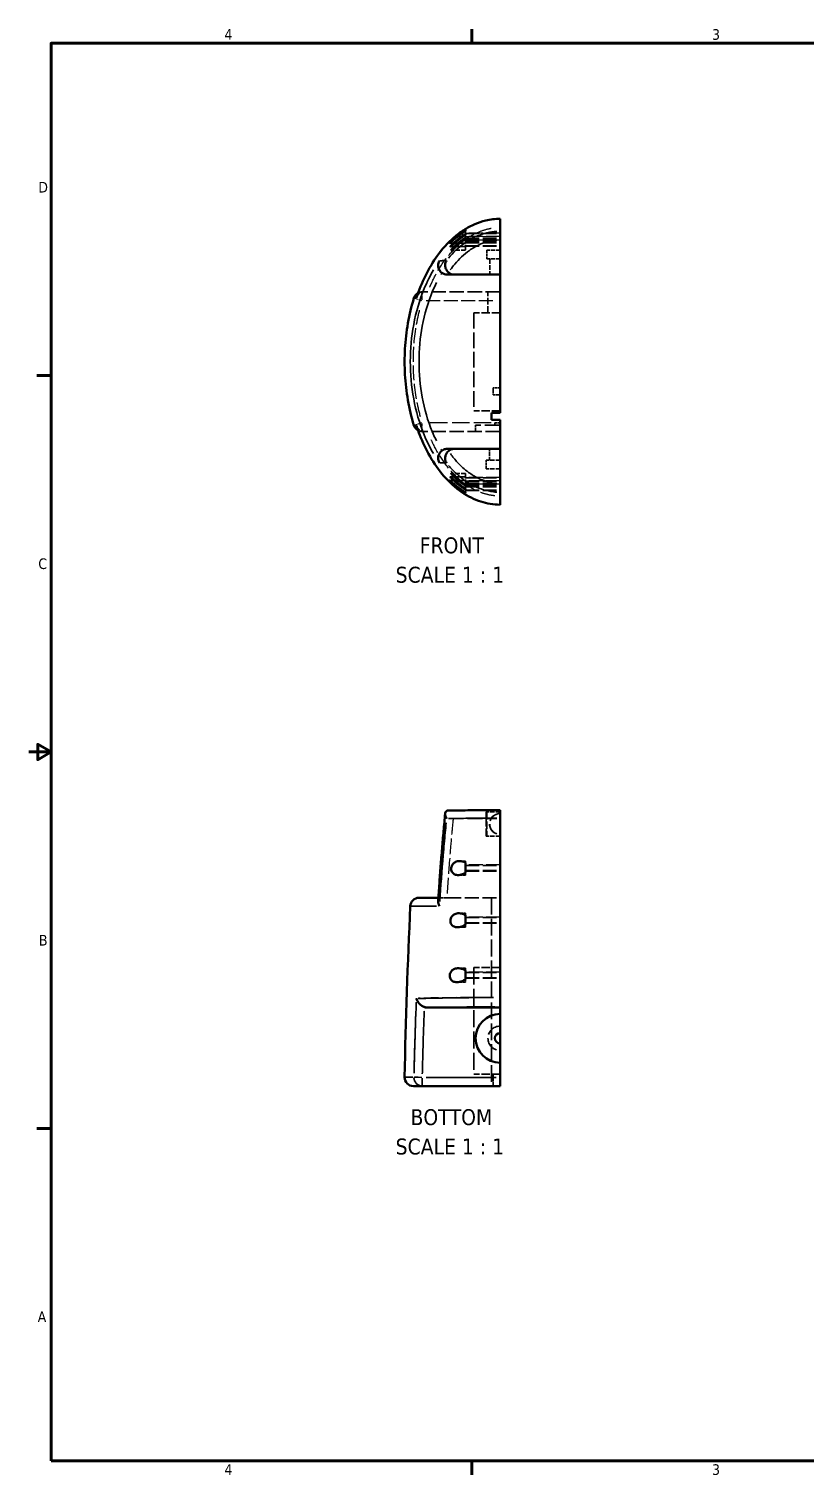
# Model space of a CAD drawing. Header units: millimetres. Extents: x 25 to 1092, y 13 to 851.
# Drawn here: x 25 to 471, y 17 to 846 of the extents above; entities that cross this region are included whole.
import ezdxf

# ---------------------------------------------------------------- set-up
doc = ezdxf.new("R2010")
doc.units = ezdxf.units.MM
doc.header["$LTSCALE"] = 50.8
doc.linetypes.add('DASHED', pattern=[0.2067, 0.1654, -0.0413])
for name, color, linetype, lineweight in [('Border (ANSI)', 7, 'Continuous', 70), ('Hidden (ANSI)', 7, 'DASHED', 35), ('Hidden Narrow (ANSI)', 7, 'DASHED', 25), ('Symbol (ANSI)', 7, 'Continuous', 25), ('Visible (ANSI)', 7, 'Continuous', 50), ('Visible Narrow (ANSI)', 7, 'Continuous', 35)]:
    doc.layers.add(name, color=color, linetype=linetype, lineweight=lineweight)
doc.styles.add('Label Text (ANSI)', font='tahoma.ttf')
doc.styles.add('Note Text (ANSI)', font='tahoma.ttf')

# ---------------------------------------------------------------- blocks, each defined once
blk = doc.blocks.new('Borders Default Border')
at = {"layer": 'Border (ANSI)'}
for p, q in [((5.5, 16.5), (5.5, 16.66)), ((0.75, 12.75), (0.59, 12.75)), ((0.75, 4.25), (0.59, 4.25)), ((5.5, 0.5), (5.5, 0.34))]:
    blk.add_line(p, q, dxfattribs=at)
at = {"layer": 'Border (ANSI)', "flags": 128}
for points in [[(0.75, 0.5), (0.75, 16.5), (21.25, 16.5), (21.25, 0.5), (0.75, 0.5)], [(0.5, 8.5), (0.75, 8.5), (0.6, 8.587), (0.6, 8.413), (0.75, 8.5)]]:
    blk.add_lwpolyline(points, dxfattribs=at)
at = {"layer": 'Border (ANSI)', "char_height": 0.12, "attachment_point": 7, "style": 'Note Text (ANSI)'}
for s, insert in [('4', (2.708, 16.54)), ('3', (8.213, 16.537)), ('D', (0.606, 14.815)), ('C', (0.606, 10.563)), ('B', (0.613, 6.315)), ('A', (0.599, 2.065)), ('4', (2.708, 0.34)), ('3', (8.213, 0.337))]:
    blk.add_mtext(s, dxfattribs=dict(at, insert=insert))

msp = doc.modelspace()

# ---------------------------------------------------------------- linework, layer by layer
at = {"layer": 'Hidden (ANSI)', "ltscale": 0.081242}
for p, q in [((275.82, 730.59), (275.82, 728.79)), ((275.82, 582.34), (275.82, 580.54))]:
    msp.add_line(p, q, dxfattribs=at)
at = {"layer": 'Hidden (ANSI)', "ltscale": 0.339785}
for p, q in [((275.82, 723.61), (266.75, 723.61)), ((275.82, 587.52), (266.75, 587.52))]:
    msp.add_line(p, q, dxfattribs=at)
at = {"layer": 'Hidden (ANSI)', "ltscale": 0.325257}
for p, q in [((275.82, 721.61), (267.14, 721.61)), ((275.82, 589.52), (267.14, 589.52))]:
    msp.add_line(p, q, dxfattribs=at)
at = {"layer": 'Hidden (ANSI)', "ltscale": 0.943897}
for p, q in [((275.82, 729.11), (295.64, 729.11)), ((275.82, 727.11), (295.64, 727.11)), ((275.82, 726.11), (295.64, 726.11)), ((275.82, 725.11), (295.64, 725.11)), ((275.82, 724.11), (295.64, 724.11)), ((275.82, 722.11), (295.64, 722.11)), ((275.82, 589.02), (295.64, 589.02)), ((275.82, 587.02), (295.64, 587.02)), ((275.82, 586.02), (295.64, 586.02)), ((275.82, 585.02), (295.64, 585.02)), ((275.82, 584.02), (295.64, 584.02)), ((275.82, 582.02), (295.64, 582.02)), ((275.82, 366.74), (295.64, 366.74)), ((275.82, 363.74), (295.64, 363.74)), ((275.82, 336.82), (295.64, 336.82)), ((275.82, 333.82), (295.64, 333.82)), ((275.82, 305.27), (295.64, 305.27)), ((275.82, 302.27), (295.64, 302.27))]:
    msp.add_line(p, q, dxfattribs=at)
at = {"layer": 'Hidden (ANSI)', "ltscale": 0.078488}
for p, q in [((275.82, 728.42), (275.82, 726.62)), ((275.82, 584.51), (275.82, 582.71))]:
    msp.add_line(p, q, dxfattribs=at)
at = {"layer": 'Hidden (ANSI)', "ltscale": 0.339532}
for p, q in [((275.82, 726.17), (275.82, 719.61)), ((275.82, 591.52), (275.82, 584.96))]:
    msp.add_line(p, q, dxfattribs=at)
at = {"layer": 'Hidden (ANSI)', "ltscale": 0.307258}
for p, q in [((275.82, 719.61), (267.62, 719.61)), ((275.82, 591.52), (267.62, 591.52))]:
    msp.add_line(p, q, dxfattribs=at)
at = {"layer": 'Hidden (ANSI)', "ltscale": 0.281105}
for p, q in [((295.64, 719.58), (288.14, 719.58)), ((295.64, 714.58), (288.14, 714.58))]:
    msp.add_line(p, q, dxfattribs=at)
at = {"layer": 'Hidden (ANSI)', "ltscale": 0.18737}
for p, q in [((288.14, 719.58), (288.14, 714.58)), ((287.64, 594.07), (287.64, 599.07))]:
    msp.add_line(p, q, dxfattribs=at)
at = {"layer": 'Hidden (ANSI)', "ltscale": 0.337931}
msp.add_line((289.69, 714.58), (289.69, 705.57), dxfattribs=at)
at = {"layer": 'Hidden (ANSI)', "ltscale": 0.957823}
msp.add_line((251.04, 695.67), (252.25, 695.67), dxfattribs=at)
at = {"layer": 'Hidden (ANSI)', "ltscale": 0.012804}
msp.add_line((252.25, 695.67), (252.26, 695.67), dxfattribs=at)
at = {"layer": 'Hidden (ANSI)', "ltscale": 0.074575}
msp.add_line((252.26, 695.67), (254.21, 695.67), dxfattribs=at)
at = {"layer": 'Hidden (ANSI)', "ltscale": 0.986336}
for p, q in [((295.64, 695.67), (254.21, 695.67)), ((295.64, 285.4), (254.21, 285.4))]:
    msp.add_line(p, q, dxfattribs=at)
at = {"layer": 'Hidden (ANSI)', "ltscale": 0.449823}
msp.add_line((288.71, 683.67), (288.71, 695.67), dxfattribs=at)
at = {"layer": 'Hidden (ANSI)', "ltscale": 0.56606}
for p, q in [((295.64, 683.67), (280.54, 683.67)), ((295.64, 627.47), (280.54, 627.47)), ((295.64, 308.29), (280.54, 308.29)), ((295.64, 247.09), (280.54, 247.09))]:
    msp.add_line(p, q, dxfattribs=at)
at = {"layer": 'Hidden (ANSI)', "ltscale": 1.070439}
msp.add_line((280.54, 683.67), (280.54, 627.47), dxfattribs=at)
at = {"layer": 'Hidden (ANSI)', "ltscale": 0.149876}
for p, q in [((291.64, 640.57), (291.64, 636.57)), ((295.64, 640.57), (291.64, 640.57)), ((291.64, 636.57), (295.64, 636.57))]:
    msp.add_line(p, q, dxfattribs=at)
at = {"layer": 'Hidden (ANSI)', "ltscale": 0.952789}
msp.add_line((252.21, 615.56), (251.01, 615.56), dxfattribs=at)
at = {"layer": 'Hidden (ANSI)', "ltscale": 0.012619}
msp.add_line((252.21, 615.56), (252.22, 615.56), dxfattribs=at)
at = {"layer": 'Hidden (ANSI)', "ltscale": 0.073981}
msp.add_line((254.16, 615.56), (252.22, 615.56), dxfattribs=at)
at = {"layer": 'Hidden (ANSI)', "ltscale": 0.987651}
msp.add_line((295.64, 615.56), (254.16, 615.56), dxfattribs=at)
at = {"layer": 'Hidden (ANSI)', "ltscale": 1.047162}
msp.add_line((295.64, 619.15), (281.64, 619.15), dxfattribs=at)
at = {"layer": 'Hidden (ANSI)', "ltscale": 0.134399}
msp.add_line((281.64, 619.15), (281.64, 615.56), dxfattribs=at)
at = {"layer": 'Hidden (ANSI)', "ltscale": 0.176586}
msp.add_line((292.64, 620.56), (295.64, 620.56), dxfattribs=at)
at = {"layer": 'Hidden (ANSI)', "ltscale": 0.052871}
msp.add_line((292.64, 620.56), (292.64, 619.15), dxfattribs=at)
at = {"layer": 'Hidden (ANSI)', "ltscale": 0.243611}
msp.add_line((289.64, 599.07), (289.64, 605.57), dxfattribs=at)
at = {"layer": 'Hidden (ANSI)', "ltscale": 0.299852}
for p, q in [((295.64, 599.07), (287.64, 599.07)), ((295.64, 594.07), (287.64, 594.07)), ((295.64, 397.39), (287.64, 397.39)), ((295.64, 383.59), (287.64, 383.59))]:
    msp.add_line(p, q, dxfattribs=at)
at = {"layer": 'Hidden (ANSI)', "ltscale": 0.133726}
msp.add_line((266.07, 398.19), (269.34, 398.19), dxfattribs=at)
at = {"layer": 'Hidden (ANSI)', "ltscale": 1.252234}
msp.add_line((295.64, 398.19), (269.34, 398.19), dxfattribs=at)
at = {"layer": 'Hidden (ANSI)', "ltscale": 0.517318}
for p, q in [((287.64, 383.59), (287.64, 397.39)), ((288.14, 397.39), (288.14, 383.59))]:
    msp.add_line(p, q, dxfattribs=at)
at = {"layer": 'Hidden (ANSI)', "ltscale": 0.127732}
msp.add_line((275.82, 369.24), (272.41, 369.24), dxfattribs=at)
at = {"layer": 'Hidden (ANSI)', "ltscale": 0.10395}
msp.add_line((275.82, 369.24), (275.82, 368.32), dxfattribs=at)
at = {"layer": 'Hidden (ANSI)', "ltscale": 0.158646}
msp.add_line((275.82, 361.24), (271.59, 361.24), dxfattribs=at)
at = {"layer": 'Hidden (ANSI)', "ltscale": 0.127843}
msp.add_line((275.82, 362.61), (275.82, 361.24), dxfattribs=at)
at = {"layer": 'Hidden (ANSI)', "ltscale": 0.109256}
msp.add_line((260.25, 348.19), (261.68, 348.19), dxfattribs=at)
at = {"layer": 'Hidden (ANSI)', "ltscale": 0.043024}
msp.add_line((262.27, 348.19), (261.68, 348.19), dxfattribs=at)
at = {"layer": 'Hidden (ANSI)', "ltscale": 0.1199}
msp.add_line((262.27, 348.19), (265.26, 348.19), dxfattribs=at)
at = {"layer": 'Hidden (ANSI)', "ltscale": 0.964427}
msp.add_line((265.26, 348.19), (295.64, 348.19), dxfattribs=at)
at = {"layer": 'Hidden (ANSI)', "ltscale": 1.142818}
msp.add_line((290.64, 348.19), (290.64, 240.19), dxfattribs=at)
at = {"layer": 'Hidden (ANSI)', "ltscale": 0.144458}
msp.add_line((275.82, 339.32), (271.96, 339.32), dxfattribs=at)
at = {"layer": 'Hidden (ANSI)', "ltscale": 0.116898}
msp.add_line((275.82, 339.32), (275.82, 338.16), dxfattribs=at)
at = {"layer": 'Hidden (ANSI)', "ltscale": 0.137586}
msp.add_line((275.82, 332.89), (275.82, 331.32), dxfattribs=at)
at = {"layer": 'Hidden (ANSI)', "ltscale": 0.171683}
msp.add_line((275.82, 331.32), (271.24, 331.32), dxfattribs=at)
at = {"layer": 'Hidden (ANSI)', "ltscale": 0.156167}
msp.add_line((275.82, 307.77), (271.65, 307.77), dxfattribs=at)
at = {"layer": 'Hidden (ANSI)', "ltscale": 0.126062}
msp.add_line((275.82, 307.77), (275.82, 306.44), dxfattribs=at)
at = {"layer": 'Hidden (ANSI)', "ltscale": 1.165674}
msp.add_line((280.54, 308.29), (280.54, 247.09), dxfattribs=at)
at = {"layer": 'Hidden (ANSI)', "ltscale": 0.184111}
msp.add_line((275.82, 299.77), (270.91, 299.77), dxfattribs=at)
at = {"layer": 'Hidden (ANSI)', "ltscale": 0.147344}
msp.add_line((275.82, 301.56), (275.82, 299.77), dxfattribs=at)
at = {"layer": 'Hidden (ANSI)', "ltscale": 0.258609}
msp.add_line((291.64, 240.19), (291.64, 247.09), dxfattribs=at)
at = {"layer": 'Hidden (ANSI)', "ltscale": 0.09253}
msp.add_arc((251.04, 690.67), 5, 90, 118.3103, dxfattribs=at)
at = {"layer": 'Hidden (ANSI)', "ltscale": 0.093258}
msp.add_arc((251.01, 620.56), 5, 241.46737, 270, dxfattribs=at)
at = {"layer": 'Hidden (ANSI)', "ltscale": 0.897567}
msp.add_arc((295.64, 390.49), 6, 90, 270, dxfattribs=at)
at = {"layer": 'Hidden (ANSI)', "ltscale": 0.893288}
msp.add_arc((295.69, 390.49), 6, 90.42905, 269.57095, dxfattribs=at)
at = {"layer": 'Hidden (ANSI)', "ltscale": 1.041118}
msp.add_arc((295.71, 267.62), 7, 90.51945, 269.48055, dxfattribs=at)
at = {"layer": 'Hidden (ANSI)', "ltscale": 0.284648}
msp.add_open_spline([(252.26, 695.67), (251.73, 695.67), (251.22, 695.58), (250.14, 695.22), (249.6, 694.9), (248.8, 694.21), (248.5, 693.86), (248.05, 693.14), (247.87, 692.78), (247.75, 692.4)], degree=3, knots=[0, 0, 0, 0, 0.1718149, 0.1718149, 0.4030183, 0.4030183, 0.5880193, 0.5880193, 0.7548118, 0.7548118, 0.7548118, 0.7548118], dxfattribs=at)
at = {"layer": 'Hidden (ANSI)', "ltscale": 0.284513}
msp.add_open_spline([(252.22, 615.56), (251.69, 615.56), (251.18, 615.65), (250.1, 616.01), (249.56, 616.33), (248.76, 617.02), (248.46, 617.37), (248, 618.09), (247.83, 618.46), (247.7, 618.84)], degree=3, knots=[-0.7857275, -0.7857275, -0.7857275, -0.7857275, -0.612583, -0.612583, -0.3800094, -0.3800094, -0.1933586, -0.1933586, -0.024938, -0.024938, -0.024938, -0.024938], dxfattribs=at)
at = {"layer": 'Hidden (ANSI)', "ltscale": 0.343503}
msp.add_open_spline([(266.07, 398.19), (265.69, 398.19), (265.37, 398.12), (264.79, 397.84), (264.55, 397.61), (264.19, 396.96), (264.12, 396.5), (264.17, 395.64), (264.26, 395.25), (264.53, 394.43), (264.72, 394), (264.96, 393.57), (264.96, 393.57), (264.97, 393.56)], degree=3, knots=[-0.9188115, -0.9188115, -0.9188115, -0.9188115, -0.7705123, -0.7705123, -0.5931986, -0.5931986, -0.3579347, -0.3579347, -0.1812807, -0.1812807, 0, 0, 0.0013977, 0.0013977, 0.0013977, 0.0013977], dxfattribs=at)
at = {"layer": 'Hidden (ANSI)', "ltscale": 0.003602}
msp.add_open_spline([(266.09, 398.21), (266.07, 398.21), (266.04, 398.21), (266.02, 398.21)], degree=3, dxfattribs=at)
at = {"layer": 'Hidden (ANSI)', "ltscale": 0.13252}
msp.add_open_spline([(269.34, 398.19), (268.69, 398.19), (268.04, 398.19), (266.94, 398.2), (266.49, 398.2), (266.09, 398.21)], degree=3, knots=[0, 0, 0, 0, 0.1971305, 0.1971305, 0.3548874, 0.3548874, 0.3548874, 0.3548874], dxfattribs=at)
at = {"layer": 'Hidden (ANSI)', "ltscale": 0.194513}
msp.add_open_spline([(260.12, 346.23), (260.15, 346.65), (260.26, 347.03), (260.66, 347.63), (260.92, 347.85), (261.55, 348.12), (261.89, 348.19), (262.27, 348.19)], degree=3, knots=[-0.5183603, -0.5183603, -0.5183603, -0.5183603, -0.3157997, -0.3157997, -0.1445228, -0.1445228, 0, 0, 0, 0], dxfattribs=at)
at = {"layer": 'Hidden (ANSI)', "ltscale": 0.294575}
msp.add_open_spline([(252.26, 285.75), (251.73, 285.94), (251.22, 286.21), (250.14, 286.93), (249.6, 287.42), (248.8, 288.33), (248.5, 288.76), (248.01, 289.64), (247.82, 290.09), (247.69, 290.54), (247.69, 290.55), (247.69, 290.55)], degree=3, knots=[0, 0, 0, 0, 0.1718149, 0.1718149, 0.4030183, 0.4030183, 0.5880193, 0.5880193, 0.7796542, 0.7796542, 0.7810582, 0.7810582, 0.7810582, 0.7810582], dxfattribs=at)
at = {"layer": 'Hidden (ANSI)', "ltscale": 0.074575}
msp.add_open_spline([(252.26, 285.75), (252.89, 285.52), (253.55, 285.4), (254.21, 285.4)], degree=3, dxfattribs=at)
at = {"layer": 'Hidden Narrow (ANSI)', "ltscale": 0.943897}
for p, q in [((295.64, 729.38), (275.82, 729.38)), ((295.64, 727.38), (275.82, 727.38)), ((275.82, 725.84), (295.64, 725.84)), ((295.64, 725.38), (275.82, 725.38)), ((275.82, 723.84), (295.64, 723.84)), ((275.82, 721.84), (295.64, 721.84)), ((295.64, 589.29), (275.82, 589.29)), ((295.64, 587.29), (275.82, 587.29)), ((275.82, 585.75), (295.64, 585.75)), ((295.64, 585.29), (275.82, 585.29)), ((275.82, 583.75), (295.64, 583.75)), ((275.82, 581.75), (295.64, 581.75)), ((295.64, 367.01), (275.82, 367.01)), ((275.82, 363.47), (295.64, 363.47)), ((295.64, 337.09), (275.82, 337.09)), ((275.82, 333.55), (295.64, 333.55)), ((295.64, 305.54), (275.82, 305.54)), ((275.82, 302), (295.64, 302))]:
    msp.add_line(p, q, dxfattribs=at)
at = {"layer": 'Hidden Narrow (ANSI)', "ltscale": 0.261445}
msp.add_line((246.28, 692.14), (250.67, 690.78), dxfattribs=at)
at = {"layer": 'Hidden Narrow (ANSI)', "ltscale": 0.26493}
for p, q in [((251.04, 691.06), (251.04, 695.65)), ((251.01, 615.58), (251.01, 620.17)), ((251.04, 240.21), (251.04, 244.8))]:
    msp.add_line(p, q, dxfattribs=at)
at = {"layer": 'Hidden Narrow (ANSI)', "ltscale": 0.955767}
msp.add_line((253.27, 690.67), (293.41, 690.67), dxfattribs=at)
at = {"layer": 'Hidden Narrow (ANSI)', "ltscale": 0.261448}
msp.add_line((250.64, 620.45), (246.25, 619.1), dxfattribs=at)
at = {"layer": 'Hidden Narrow (ANSI)', "ltscale": 1.189514}
msp.add_line((290.56, 620.56), (253.09, 620.56), dxfattribs=at)
at = {"layer": 'Hidden Narrow (ANSI)', "ltscale": 0.00355}
msp.add_line((246.26, 245.3), (246.23, 245.3), dxfattribs=at)
at = {"layer": 'Hidden Narrow (ANSI)', "ltscale": 0.214369}
msp.add_line((250.72, 245.2), (246.37, 245.29), dxfattribs=at)
at = {"layer": 'Hidden Narrow (ANSI)', "ltscale": 0.083294}
msp.add_ellipse((251.04, 690.67), major_axis=(0, 5), ratio=0.999766, start_param=0.024713, end_param=0.469551, dxfattribs=at)
at = {"layer": 'Hidden Narrow (ANSI)', "ltscale": 0.083949}
msp.add_ellipse((251.01, 620.56), major_axis=(0, -5), ratio=0.999767, start_param=5.809947, end_param=6.258278, dxfattribs=at)
at = {"layer": 'Hidden Narrow (ANSI)', "ltscale": 0.268415}
msp.add_ellipse((251.04, 245.19), major_axis=(0, -5), ratio=0.955415, start_param=4.771306, end_param=6.203613, dxfattribs=at)
at = {"layer": 'Hidden Narrow (ANSI)', "ltscale": 1.008873}
for points in [[(255.32, 698.39), (255.8, 699.5), (256.3, 700.6), (258.45, 705.14), (260.32, 708.47), (264.59, 714.79), (266.98, 717.78), (269.66, 720.48), (271.62, 722.46), (273.74, 724.29), (278.28, 727.5), (280.72, 728.89), (285.23, 730.8), (287.26, 731.45), (290.44, 732.12), (291.57, 732.3), (292.7, 732.41)], [(255.32, 285.43), (255.8, 285.43), (256.3, 285.44), (258.45, 285.48), (260.32, 285.5), (264.59, 285.55), (266.98, 285.58), (269.66, 285.6), (271.62, 285.62), (273.74, 285.63), (278.28, 285.66), (280.72, 285.67), (285.23, 285.68), (287.26, 285.69), (290.44, 285.69), (291.57, 285.69), (292.7, 285.69)]]:
    msp.add_open_spline(points, degree=3, knots=[14.374977, 14.374977, 14.374977, 14.374977, 14.73739, 14.73739, 15.88082, 15.88082, 17.024256, 17.024256, 17.024256, 17.859549, 17.859549, 18.694843, 18.694843, 19.330488, 19.330488, 19.671862, 19.671862, 19.671862, 19.671862], dxfattribs=at)
at = {"layer": 'Hidden Narrow (ANSI)', "ltscale": 1.015778}
msp.add_open_spline([(250.02, 623.98), (249.13, 627.23), (248.4, 630.51), (246.48, 641.23), (245.86, 648.75), (245.9, 656.27), (245.94, 663.72), (246.64, 671.17), (248.59, 681.44), (249.26, 684.36), (250.05, 687.25)], degree=3, knots=[7.102653, 7.102653, 7.102653, 7.102653, 8.112087, 8.112087, 10.368228, 10.368228, 10.368228, 12.604428, 12.604428, 13.503362, 13.503362, 13.503362, 13.503362], dxfattribs=at)
at = {"layer": 'Hidden Narrow (ANSI)', "ltscale": 1.011252}
msp.add_open_spline([(292.7, 578.7), (291.67, 578.8), (290.65, 578.95), (287.67, 579.55), (285.74, 580.14), (281.33, 581.91), (278.92, 583.23), (274.4, 586.3), (272.29, 588.05), (270.33, 589.96), (267.66, 592.56), (265.27, 595.43), (261, 601.53), (259.12, 604.75), (256.68, 609.64), (255.95, 611.23), (255.27, 612.83)], degree=3, knots=[0.294966, 0.294966, 0.294966, 0.294966, 0.60369, 0.60369, 1.207379, 1.207379, 2.027569, 2.027569, 2.847759, 2.847759, 2.847759, 3.964725, 3.964725, 5.081687, 5.081687, 5.604349, 5.604349, 5.604349, 5.604349], dxfattribs=at)
at = {"layer": 'Hidden Narrow (ANSI)', "ltscale": 1.038347}
msp.add_open_spline([(267.13, 398.22), (268.42, 398.24), (269.8, 398.26), (273.2, 398.3), (275.29, 398.32), (277.56, 398.34), (279.29, 398.35), (281.13, 398.37), (285.99, 398.39), (289.15, 398.4), (292.86, 398.41), (293.34, 398.41), (293.83, 398.41)], degree=3, knots=[14.617955, 14.617955, 14.617955, 14.617955, 15.275036, 15.275036, 16.120264, 16.120264, 16.120264, 16.765575, 16.765575, 17.744352, 17.744352, 17.889027, 17.889027, 17.889027, 17.889027], dxfattribs=at)
at = {"layer": 'Hidden Narrow (ANSI)', "ltscale": 1.075002}
msp.add_open_spline([(265.43, 350.7), (265.93, 357.93), (266.46, 365.16), (267.04, 372.39), (267.38, 376.68), (267.74, 380.96), (268.44, 388.73), (268.76, 392.21), (269.1, 395.7)], degree=3, knots=[11.078355, 11.078355, 11.078355, 11.078355, 13.254124, 13.254124, 13.254124, 14.543423, 14.543423, 15.593509, 15.593509, 15.593509, 15.593509], dxfattribs=at)
at = {"layer": 'Hidden Narrow (ANSI)', "ltscale": 1.033069}
msp.add_open_spline([(266.07, 393.57), (268.73, 393.57), (271.75, 393.58), (275.2, 393.59), (277.15, 393.6), (279.24, 393.6), (284.83, 393.61), (288.53, 393.62), (292.81, 393.62), (293.29, 393.62), (293.76, 393.62)], degree=3, knots=[-3.010756, -3.010756, -3.010756, -3.010756, -1.885243, -1.885243, -1.885243, -1.248877, -1.248877, -0.278695, -0.278695, -0.158461, -0.158461, -0.158461, -0.158461], dxfattribs=at)
at = {"layer": 'Hidden Narrow (ANSI)', "ltscale": 1.004404}
msp.add_open_spline([(291.91, 291.04), (290.7, 291.03), (289.49, 291.03), (285.89, 291.02), (283.56, 291.01), (278.41, 290.98), (275.66, 290.96), (270.59, 290.91), (268.26, 290.89), (266.11, 290.87), (263.18, 290.83), (260.6, 290.8), (256.03, 290.73), (254.04, 290.69), (250.99, 290.63), (249.83, 290.61), (248.79, 290.58)], degree=3, knots=[-19.645518, -19.645518, -19.645518, -19.645518, -19.330488, -19.330488, -18.694843, -18.694843, -17.859549, -17.859549, -17.024256, -17.024256, -17.024256, -15.88082, -15.88082, -14.73739, -14.73739, -13.874447, -13.874447, -13.874447, -13.874447], dxfattribs=at)
at = {"layer": 'Hidden Narrow (ANSI)', "ltscale": 0.970231}
msp.add_open_spline([(247.6, 288.29), (247.27, 279.81), (246.97, 271.32), (246.72, 262.83), (246.61, 259.06), (246.5, 255.29), (246.38, 250.2), (246.34, 248.88), (246.31, 247.56)], degree=3, knots=[-4.802742, -4.802742, -4.802742, -4.802742, -2.260087, -2.260087, -2.260087, -1.130043, -1.130043, -0.735252, -0.735252, -0.735252, -0.735252], dxfattribs=at)
at = {"layer": 'Hidden Narrow (ANSI)', "ltscale": 1.149388}
msp.add_open_spline([(251.08, 247.2), (251.11, 248.6), (251.15, 250), (251.27, 255.16), (251.38, 258.93), (251.49, 262.69), (251.69, 269.6), (251.92, 276.5), (252.18, 283.39)], degree=3, knots=[0.71043, 0.71043, 0.71043, 0.71043, 1.130043, 1.130043, 2.260087, 2.260087, 2.260087, 4.331126, 4.331126, 4.331126, 4.331126], dxfattribs=at)
at = {"layer": 'Hidden Narrow (ANSI)', "ltscale": 0.011513}
msp.add_open_spline([(252.25, 285.42), (252.25, 285.52), (252.26, 285.63), (252.26, 285.73)], degree=3, dxfattribs=at)
at = {"layer": 'Visible (ANSI)'}
for p, q in [((275.82, 730.59), (275.82, 730.94)), ((295.64, 737.51), (295.64, 737.5)), ((295.64, 730.41), (295.64, 737.5)), ((295.64, 730.41), (295.64, 725.43)), ((275.82, 728.42), (275.82, 728.79)), ((275.82, 726.17), (275.82, 726.62)), ((295.64, 705.57), (295.64, 725.43)), ((269.34, 705.57), (265.26, 705.57)), ((295.64, 705.57), (269.34, 705.57)), ((295.64, 626.19), (295.64, 705.57)), ((295.64, 626.19), (290.64, 626.19)), ((290.64, 626.19), (290.64, 622.19)), ((290.64, 622.19), (295.64, 622.19)), ((295.64, 605.57), (295.64, 622.19)), ((265.26, 605.57), (269.34, 605.57)), ((295.64, 605.57), (269.34, 605.57)), ((295.64, 585.78), (295.64, 605.57)), ((275.82, 584.51), (275.82, 584.96)), ((275.82, 582.34), (275.82, 582.71)), ((275.82, 580.19), (275.82, 580.54)), ((295.64, 585.78), (295.64, 580.74)), ((295.64, 580.74), (295.64, 573.63)), ((295.64, 573.63), (295.64, 573.61)), ((295.64, 398.41), (295.64, 393.84)), ((295.64, 393.84), (295.64, 290.98)), ((275.82, 362.61), (275.82, 368.32)), ((249.16, 348.19), (260.25, 348.19)), ((275.82, 332.89), (275.82, 338.16)), ((275.82, 301.56), (275.82, 306.44)), ((295.64, 290.98), (295.64, 285.64)), ((295.64, 285.19), (254.16, 285.19)), ((295.64, 285.19), (295.64, 285.64)), ((295.64, 281.62), (295.64, 285.19)), ((295.64, 270.62), (295.64, 281.62)), ((295.64, 264.62), (295.64, 270.62)), ((295.64, 253.62), (295.64, 264.62)), ((295.64, 245.19), (295.64, 253.62)), ((295.64, 240.19), (295.64, 245.19)), ((251.01, 240.19), (245.9, 240.19)), ((295.64, 240.19), (251.01, 240.19))]:
    msp.add_line(p, q, dxfattribs=at)
for centre, radius, start, end in [((251.04, 690.67), 5, 118.3103, 162.82656), ((251.01, 620.56), 5, 197.11735, 241.46737), ((249.16, 343.19), 5, 90, 177.30658), ((295.64, 267.62), 14, 90, 270), ((295.64, 267.62), 3, 90, 270), ((245.9, 245.19), 5, 179.02816, 270)]:
    msp.add_arc(centre, radius, start, end, dxfattribs=at)
for points, knots in [([(247.75, 692.4), (249.15, 696.65), (250.83, 700.83), (254.82, 708.94), (257.14, 712.86), (262.55, 720.28), (265.64, 723.77), (270.97, 728.39), (272.86, 729.82), (276.88, 732.41), (279.01, 733.55), (283.23, 735.35), (285.28, 736.04), (290.08, 737.18), (292.86, 737.51), (295.64, 737.51)], [13.571688, 13.571688, 13.571688, 13.571688, 14.850577, 14.850577, 16.129466, 16.129466, 17.408355, 17.408355, 18.047799, 18.047799, 18.687244, 18.687244, 19.251435, 19.251435, 19.966133, 19.966133, 19.966133, 19.966133]), ([(275.82, 730.94), (275.2, 730.6), (274.43, 730.13), (272.6, 728.91), (271.55, 728.14), (269.84, 726.74), (269.18, 726.16), (268.16, 725.2), (267.78, 724.82), (267.26, 724.27), (267.07, 724.06), (266.83, 723.77), (266.76, 723.68), (266.73, 723.59), (266.77, 723.6), (266.97, 723.74), (267.15, 723.88), (267.66, 724.31), (268.05, 724.65), (269.09, 725.53), (269.75, 726.09), (271.41, 727.43), (272.39, 728.18), (274.27, 729.55), (275.14, 730.14), (275.82, 730.59)], [-2.591418, -2.591418, -2.591418, -2.591418, -2.328082, -2.328082, -2.014795, -2.014795, -1.777692, -1.777692, -1.580473, -1.580473, -1.4338, -1.4338, -1.305858, -1.305858, -1.175639, -1.175639, -1.02146, -1.02146, -0.816366, -0.816366, -0.579712, -0.579712, -0.288527, -0.288527, 0, 0, 0, 0]), ([(275.82, 728.79), (275.24, 728.46), (274.56, 728.03), (273.03, 726.99), (272.2, 726.38), (270.61, 725.11), (269.88, 724.47), (268.75, 723.42), (268.33, 723), (267.75, 722.4), (267.54, 722.17), (267.26, 721.84), (267.18, 721.72), (267.11, 721.6), (267.13, 721.59), (267.29, 721.69), (267.44, 721.81), (267.89, 722.18), (268.23, 722.48), (269.15, 723.29), (269.76, 723.81), (271.32, 725.1), (272.25, 725.85), (274.15, 727.27), (275.08, 727.92), (275.82, 728.42)], [-2.559337, -2.559337, -2.559337, -2.559337, -2.319972, -2.319972, -2.062, -2.062, -1.798031, -1.798031, -1.587297, -1.587297, -1.432903, -1.432903, -1.301335, -1.301335, -1.169863, -1.169863, -1.019226, -1.019226, -0.824428, -0.824428, -0.596147, -0.596147, -0.308164, -0.308164, 0, 0, 0, 0]), ([(275.82, 726.62), (275.32, 726.32), (274.78, 725.98), (273.64, 725.2), (273.03, 724.76), (271.56, 723.61), (270.74, 722.91), (269.48, 721.74), (269.01, 721.28), (268.37, 720.6), (268.13, 720.34), (267.81, 719.95), (267.7, 719.81), (267.59, 719.63), (267.59, 719.6), (267.71, 719.64), (267.83, 719.73), (268.21, 720.03), (268.5, 720.29), (269.31, 721), (269.86, 721.48), (271.3, 722.71), (272.18, 723.44), (274.05, 724.9), (275.02, 725.6), (275.82, 726.17)], [-2.518587, -2.518587, -2.518587, -2.518587, -2.335354, -2.335354, -2.130837, -2.130837, -1.833137, -1.833137, -1.604166, -1.604166, -1.438735, -1.438735, -1.301137, -1.301137, -1.165264, -1.165264, -1.016563, -1.016563, -0.831384, -0.831384, -0.609165, -0.609165, -0.325567, -0.325567, 0, 0, 0, 0]), ([(262.27, 706.55), (261.89, 706.84), (261.55, 707.17), (260.92, 707.97), (260.66, 708.44), (260.23, 709.54), (260.12, 710.17), (260.11, 711.26), (260.17, 711.74), (260.42, 712.64), (260.61, 713.07), (260.86, 713.46), (260.86, 713.47), (260.87, 713.47)], [-0.9338854, -0.9338854, -0.9338854, -0.9338854, -0.7880215, -0.7880215, -0.6151552, -0.6151552, -0.3848877, -0.3848877, -0.1954749, -0.1954749, 0, 0, 0.0014095, 0.0014095, 0.0014095, 0.0014095]), ([(266.07, 706.78), (265.69, 707.1), (265.37, 707.46), (264.79, 708.32), (264.55, 708.81), (264.19, 709.96), (264.12, 710.61), (264.17, 711.67), (264.26, 712.11), (264.53, 712.94), (264.72, 713.33), (264.96, 713.68), (264.96, 713.68), (264.97, 713.68)], [-0.9188115, -0.9188115, -0.9188115, -0.9188115, -0.7705123, -0.7705123, -0.5931986, -0.5931986, -0.3579347, -0.3579347, -0.1812807, -0.1812807, 0, 0, 0.0013977, 0.0013977, 0.0013977, 0.0013977]), ([(265.26, 705.57), (264.73, 705.57), (264.19, 705.65), (263.18, 705.99), (262.7, 706.23), (262.27, 706.55)], [-1.1014453, -1.1014453, -1.1014453, -1.1014453, -0.9409205, -0.9409205, -0.7807359, -0.7807359, -0.7807359, -0.7807359]), ([(266.07, 706.78), (266.08, 706.76), (266.1, 706.75), (266.56, 706.36), (267.07, 706.07), (268.18, 705.67), (268.76, 705.57), (269.34, 705.57)], [0.7732137, 0.7732137, 0.7732137, 0.7732137, 0.7795338, 0.7795338, 0.9551527, 0.9551527, 1.1309794, 1.1309794, 1.1309794, 1.1309794]), ([(246.23, 619.09), (244.77, 623.84), (243.63, 628.67), (241.94, 638.4), (241.38, 643.31), (240.83, 653.15), (240.83, 658.09), (241.39, 667.93), (241.95, 672.84), (243.65, 682.57), (244.79, 687.4), (246.26, 692.14)], [6.747059, 6.747059, 6.747059, 6.747059, 8.169438, 8.169438, 9.591818, 9.591818, 11.014198, 11.014198, 12.436578, 12.436578, 13.858957, 13.858957, 13.858957, 13.858957]), ([(247.75, 692.4), (247.73, 692.34), (247.71, 692.29), (247.69, 692.23), (247.69, 692.22), (247.69, 692.22)], [0.75481178, 0.75481178, 0.75481178, 0.75481178, 0.77965416, 0.77965416, 0.78105822, 0.78105822, 0.78105822, 0.78105822]), ([(247.7, 618.84), (247.69, 618.89), (247.67, 618.95), (247.65, 619.01), (247.65, 619.01), (247.65, 619.02)], [-0.02493801, -0.02493801, -0.02493801, -0.02493801, 0, 0, 0.00141324, 0.00141324, 0.00141324, 0.00141324]), ([(295.64, 573.61), (291.9, 573.61), (288.16, 574.23), (280.78, 576.59), (277.17, 578.44), (269.95, 583.33), (266.48, 586.55), (260.39, 593.54), (257.76, 597.32), (253.2, 605.2), (251.27, 609.3), (248.93, 615.25), (248.29, 617.04), (247.7, 618.84)], [0, 0, 0, 0, 0.962822, 0.962822, 2.02178, 2.02178, 3.302988, 3.302988, 4.584197, 4.584197, 5.865405, 5.865405, 6.406042, 6.406042, 6.406042, 6.406042]), ([(262.27, 604.58), (262.61, 604.83), (262.97, 605.03), (263.96, 605.44), (264.61, 605.57), (265.26, 605.57)], [-0.321094, -0.321094, -0.321094, -0.321094, -0.1961812, -0.1961812, 0, 0, 0, 0]), ([(269.34, 605.57), (268.69, 605.57), (268.04, 605.44), (266.94, 604.99), (266.49, 604.71), (266.09, 604.38)], [0, 0, 0, 0, 0.1971305, 0.1971305, 0.3548874, 0.3548874, 0.3548874, 0.3548874]), ([(260.87, 597.66), (260.86, 597.66), (260.86, 597.67), (260.61, 598.06), (260.42, 598.49), (260.17, 599.39), (260.11, 599.87), (260.12, 600.96), (260.23, 601.6), (260.66, 602.69), (260.92, 603.16), (261.55, 603.96), (261.89, 604.29), (262.27, 604.58)], [-0.9266956, -0.9266956, -0.9266956, -0.9266956, -0.9252991, -0.9252991, -0.7316214, -0.7316214, -0.5439501, -0.5439501, -0.3157997, -0.3157997, -0.1445228, -0.1445228, 0, 0, 0, 0]), ([(266.09, 604.38), (265.72, 604.06), (265.39, 603.7), (264.8, 602.84), (264.57, 602.35), (264.2, 601.2), (264.12, 600.56), (264.17, 599.49), (264.26, 599.04), (264.53, 598.21), (264.72, 597.81), (264.97, 597.45), (264.97, 597.45), (264.97, 597.45)], [0, 0, 0, 0, 0.1471994, 0.1471994, 0.3222435, 0.3222435, 0.5534356, 0.5534356, 0.7300825, 0.7300825, 0.9114479, 0.9114479, 0.912828, 0.912828, 0.912828, 0.912828]), ([(275.82, 582.71), (275.18, 583.14), (274.4, 583.68), (272.64, 584.98), (271.68, 585.74), (270.05, 587.07), (269.4, 587.63), (268.48, 588.43), (268.14, 588.73), (267.63, 589.17), (267.45, 589.32), (267.21, 589.5), (267.15, 589.53), (267.12, 589.5), (267.16, 589.43), (267.36, 589.17), (267.53, 588.97), (268.03, 588.44), (268.39, 588.07), (269.35, 587.14), (269.98, 586.57), (271.63, 585.18), (272.65, 584.4), (274.44, 583.17), (275.19, 582.7), (275.82, 582.34)], [-2.722387, -2.722387, -2.722387, -2.722387, -2.40968, -2.40968, -2.058515, -2.058515, -1.773753, -1.773753, -1.577155, -1.577155, -1.427865, -1.427865, -1.297683, -1.297683, -1.163657, -1.163657, -1.004971, -1.004971, -0.808858, -0.808858, -0.57225, -0.57225, -0.258754, -0.258754, 0, 0, 0, 0]), ([(275.82, 584.96), (275.23, 585.38), (274.58, 585.85), (273.22, 586.87), (272.49, 587.45), (270.99, 588.68), (270.27, 589.29), (269.24, 590.2), (268.84, 590.54), (268.26, 591.05), (268.05, 591.23), (267.76, 591.45), (267.67, 591.52), (267.59, 591.53), (267.6, 591.48), (267.75, 591.26), (267.88, 591.09), (268.3, 590.61), (268.6, 590.28), (269.45, 589.43), (270, 588.89), (271.51, 587.56), (272.47, 586.79), (274.27, 585.48), (275.11, 584.93), (275.82, 584.51)], [-2.651456, -2.651456, -2.651456, -2.651456, -2.400991, -2.400991, -2.119966, -2.119966, -1.803714, -1.803714, -1.588439, -1.588439, -1.427775, -1.427775, -1.292329, -1.292329, -1.156123, -1.156123, -1.003133, -1.003133, -0.815534, -0.815534, -0.591902, -0.591902, -0.286905, -0.286905, 0, 0, 0, 0]), ([(275.82, 580.54), (275.39, 580.82), (274.92, 581.14), (273.87, 581.87), (273.27, 582.3), (271.77, 583.42), (270.84, 584.15), (269.31, 585.41), (268.71, 585.92), (267.88, 586.63), (267.57, 586.9), (267.13, 587.27), (266.97, 587.39), (266.78, 587.52), (266.74, 587.54), (266.75, 587.47), (266.82, 587.37), (267.07, 587.06), (267.28, 586.83), (267.86, 586.24), (268.26, 585.84), (269.33, 584.84), (270.02, 584.24), (271.78, 582.82), (272.85, 582.04), (274.59, 580.9), (275.27, 580.5), (275.82, 580.19)], [-2.721389, -2.721389, -2.721389, -2.721389, -2.546792, -2.546792, -2.33229, -2.33229, -2.005247, -2.005247, -1.744894, -1.744894, -1.564517, -1.564517, -1.42505, -1.42505, -1.299431, -1.299431, -1.166642, -1.166642, -1.002047, -1.002047, -0.800621, -0.800621, -0.55366, -0.55366, -0.234067, -0.234067, 0, 0, 0, 0]), ([(266.02, 398.21), (265.67, 398.2), (265.37, 398.13), (264.8, 397.87), (264.57, 397.64), (264.2, 397), (264.12, 396.56), (264.17, 395.7), (264.26, 395.31), (264.53, 394.49), (264.72, 394.06), (264.97, 393.63), (264.97, 393.62), (264.97, 393.62)], [0.0098861, 0.0098861, 0.0098861, 0.0098861, 0.1471994, 0.1471994, 0.3222435, 0.3222435, 0.5534356, 0.5534356, 0.7300825, 0.7300825, 0.9114479, 0.9114479, 0.912828, 0.912828, 0.912828, 0.912828]), ([(266.02, 398.21), (267.38, 398.23), (268.87, 398.25), (272.09, 398.29), (273.83, 398.31), (277.58, 398.34), (279.58, 398.36), (283.85, 398.38), (286.1, 398.39), (290.79, 398.41), (293.21, 398.41), (295.64, 398.41)], [14.437359, 14.437359, 14.437359, 14.437359, 15.164038, 15.164038, 15.890716, 15.890716, 16.617395, 16.617395, 17.344074, 17.344074, 18.070753, 18.070753, 18.070753, 18.070753]), ([(260.12, 346.23), (260.34, 349.59), (260.57, 352.94), (261.05, 359.65), (261.3, 363), (261.81, 369.71), (262.08, 373.06), (262.63, 379.77), (262.92, 383.13), (263.52, 389.83), (263.83, 393.19), (264.16, 396.54)], [10.59774, 10.59774, 10.59774, 10.59774, 11.604086, 11.604086, 12.610431, 12.610431, 13.616776, 13.616776, 14.623122, 14.623122, 15.629467, 15.629467, 15.629467, 15.629467]), ([(275.82, 368.32), (275.23, 368.67), (274.58, 368.91), (273.22, 369.23), (272.49, 369.28), (270.99, 369.13), (270.27, 368.89), (269.24, 368.25), (268.84, 367.91), (268.26, 367.17), (268.05, 366.8), (267.76, 366.05), (267.67, 365.69), (267.59, 364.92), (267.6, 364.54), (267.75, 363.77), (267.88, 363.39), (268.3, 362.66), (268.6, 362.31), (269.45, 361.68), (270, 361.44), (271.51, 361.16), (272.47, 361.24), (274.27, 361.74), (275.11, 362.13), (275.82, 362.61)], [-2.651456, -2.651456, -2.651456, -2.651456, -2.400991, -2.400991, -2.119966, -2.119966, -1.803714, -1.803714, -1.588439, -1.588439, -1.427775, -1.427775, -1.292329, -1.292329, -1.156123, -1.156123, -1.003133, -1.003133, -0.815534, -0.815534, -0.591902, -0.591902, -0.286905, -0.286905, 0, 0, 0, 0]), ([(260.87, 343.46), (260.86, 343.46), (260.86, 343.47), (260.61, 343.93), (260.42, 344.39), (260.17, 345.26), (260.11, 345.68), (260.11, 346.13), (260.12, 346.18), (260.12, 346.23)], [-0.9266956, -0.9266956, -0.9266956, -0.9266956, -0.9252991, -0.9252991, -0.7316214, -0.7316214, -0.5439501, -0.5439501, -0.5183603, -0.5183603, -0.5183603, -0.5183603]), ([(275.82, 338.16), (275.18, 338.59), (274.4, 338.93), (272.64, 339.35), (271.68, 339.39), (270.05, 339.06), (269.4, 338.78), (268.48, 338.1), (268.14, 337.75), (267.63, 337.01), (267.45, 336.65), (267.21, 335.9), (267.15, 335.54), (267.12, 334.78), (267.16, 334.41), (267.36, 333.63), (267.53, 333.26), (268.03, 332.54), (268.39, 332.2), (269.35, 331.62), (269.98, 331.42), (271.63, 331.26), (272.65, 331.41), (274.44, 332.02), (275.19, 332.42), (275.82, 332.89)], [-2.722387, -2.722387, -2.722387, -2.722387, -2.40968, -2.40968, -2.058515, -2.058515, -1.773753, -1.773753, -1.577155, -1.577155, -1.427865, -1.427865, -1.297683, -1.297683, -1.163657, -1.163657, -1.004971, -1.004971, -0.808858, -0.808858, -0.57225, -0.57225, -0.258754, -0.258754, 0, 0, 0, 0]), ([(275.82, 306.44), (275.39, 306.76), (274.92, 307.01), (273.87, 307.45), (273.27, 307.61), (271.77, 307.83), (270.84, 307.79), (269.31, 307.35), (268.71, 307.03), (267.88, 306.33), (267.57, 305.97), (267.13, 305.23), (266.97, 304.87), (266.78, 304.13), (266.74, 303.76), (266.75, 303.01), (266.82, 302.63), (267.07, 301.86), (267.28, 301.49), (267.86, 300.79), (268.26, 300.47), (269.33, 299.95), (270.02, 299.79), (271.78, 299.76), (272.85, 299.98), (274.59, 300.7), (275.27, 301.1), (275.82, 301.56)], [-2.721389, -2.721389, -2.721389, -2.721389, -2.546792, -2.546792, -2.33229, -2.33229, -2.005247, -2.005247, -1.744894, -1.744894, -1.564517, -1.564517, -1.42505, -1.42505, -1.299431, -1.299431, -1.166642, -1.166642, -1.002047, -1.002047, -0.800621, -0.800621, -0.55366, -0.55366, -0.234067, -0.234067, 0, 0, 0, 0]), ([(252.22, 285.53), (251.69, 285.73), (251.18, 285.99), (250.1, 286.71), (249.56, 287.19), (248.76, 288.1), (248.46, 288.53), (247.97, 289.4), (247.78, 289.86), (247.65, 290.31), (247.65, 290.32), (247.65, 290.32)], [-0.7857275, -0.7857275, -0.7857275, -0.7857275, -0.612583, -0.612583, -0.3800094, -0.3800094, -0.1933586, -0.1933586, 0, 0, 0.0014132, 0.0014132, 0.0014132, 0.0014132]), ([(254.16, 285.19), (253.73, 285.19), (253.29, 285.24), (252.65, 285.39), (252.43, 285.45), (252.22, 285.53)], [-0.8299111, -0.8299111, -0.8299111, -0.8299111, -0.7001789, -0.7001789, -0.6326229, -0.6326229, -0.6326229, -0.6326229])]:
    msp.add_open_spline(points, degree=3, knots=knots, dxfattribs=at)
msp.add_open_spline([(240.9, 245.28), (241.46, 278.01), (242.63, 310.73), (244.17, 343.43)], degree=3, dxfattribs=at)
at = {"layer": 'Visible Narrow (ANSI)'}
for p, q in [((246.26, 692.14), (246.26, 692.14)), ((246.23, 619.09), (246.23, 619.09)), ((250.69, 245.2), (246.33, 245.29)), ((251.01, 240.21), (251.01, 244.8)), ((253.24, 245.19), (293.41, 245.19))]:
    msp.add_line(p, q, dxfattribs=at)
for centre, ratio, start_param, end_param in [((251.04, 690.67), 0.999766, 3.6747, 4.373879), ((251.01, 620.56), 0.999767, 5.049776, 5.746341), ((251.01, 245.19), 0.955704, 4.771327, 6.203614)]:
    msp.add_ellipse(centre, major_axis=(0, -5), ratio=ratio, start_param=start_param, end_param=end_param, dxfattribs=at)
for points, knots in [([(291.91, 737.3), (290.7, 737.17), (289.49, 736.98), (285.89, 736.22), (283.56, 735.47), (278.41, 733.29), (275.66, 731.72), (270.59, 728.13), (268.26, 726.12), (266.11, 723.96), (263.18, 721), (260.6, 717.77), (256.03, 710.99), (254.04, 707.45), (250.99, 701.05), (249.83, 698.25), (248.79, 695.4)], [-19.645518, -19.645518, -19.645518, -19.645518, -19.330488, -19.330488, -18.694843, -18.694843, -17.859549, -17.859549, -17.024256, -17.024256, -17.024256, -15.88082, -15.88082, -14.73739, -14.73739, -13.874447, -13.874447, -13.874447, -13.874447]), ([(266.07, 715.02), (268.73, 718.14), (271.75, 721.04), (275.2, 723.49), (277.15, 724.88), (279.24, 726.12), (284.83, 728.74), (288.53, 729.84), (292.81, 730.29), (293.29, 730.32), (293.76, 730.35)], [-3.010756, -3.010756, -3.010756, -3.010756, -1.885243, -1.885243, -1.885243, -1.248877, -1.248877, -0.278695, -0.278695, -0.158461, -0.158461, -0.158461, -0.158461]), ([(293.82, 725.37), (293.5, 725.34), (293.18, 725.32), (289.64, 724.95), (286.5, 724.02), (281.65, 721.75), (279.82, 720.66), (278.09, 719.43), (274.93, 717.18), (272.12, 714.47), (268.75, 710.46), (267.91, 709.38), (267.11, 708.27)], [0.181999, 0.181999, 0.181999, 0.181999, 0.278695, 0.278695, 1.248877, 1.248877, 1.885243, 1.885243, 1.885243, 3.04799, 3.04799, 3.457978, 3.457978, 3.457978, 3.457978]), ([(261.04, 713.48), (261.66, 713.51), (262.33, 713.54), (263.08, 713.58), (263.43, 713.6), (263.81, 713.62), (264.37, 713.65), (264.54, 713.66), (264.72, 713.67)], [-5.255546, -5.255546, -5.255546, -5.255546, -2.564816, -2.564816, -2.564816, -1.282408, -1.282408, -0.741511, -0.741511, -0.741511, -0.741511]), ([(257.46, 602.89), (255.42, 606.34), (253.66, 609.92), (249.36, 620.28), (247.4, 627.24), (244.8, 641.34), (244.17, 648.48), (244.17, 655.63), (244.17, 662.78), (244.81, 669.92), (247.42, 684), (249.4, 690.95), (253.69, 701.27), (255.44, 704.82), (257.46, 708.24)], [-14.768079, -14.768079, -14.768079, -14.768079, -13.642456, -13.642456, -11.587305, -11.587305, -9.532153, -9.532153, -9.532153, -7.478751, -7.478751, -5.425348, -5.425348, -4.309091, -4.309091, -4.309091, -4.309091]), ([(259.19, 700.99), (258.33, 699.26), (257.53, 697.5), (254.16, 689.4), (252.28, 682.78), (249.78, 669.32), (249.17, 662.48), (249.16, 655.63), (249.16, 648.78), (249.76, 641.93), (252.25, 628.46), (254.13, 621.83), (257.5, 613.69), (258.32, 611.9), (259.19, 610.14)], [4.845881, 4.845881, 4.845881, 4.845881, 5.425348, 5.425348, 7.478751, 7.478751, 9.532153, 9.532153, 9.532153, 11.587305, 11.587305, 13.642456, 13.642456, 14.231291, 14.231291, 14.231291, 14.231291]), ([(245.22, 688.57), (244.4, 685.55), (243.7, 682.5), (241.67, 671.79), (240.95, 664.05), (240.9, 656.3), (240.86, 648.48), (241.51, 640.66), (243.5, 629.49), (244.27, 626.06), (245.19, 622.67)], [-13.503362, -13.503362, -13.503362, -13.503362, -12.604428, -12.604428, -10.368228, -10.368228, -10.368228, -8.112087, -8.112087, -7.102653, -7.102653, -7.102653, -7.102653]), ([(247.6, 692.21), (247.27, 692.2), (246.97, 692.18), (246.72, 692.17), (246.61, 692.16), (246.5, 692.16), (246.38, 692.15), (246.34, 692.15), (246.31, 692.14)], [-4.802742, -4.802742, -4.802742, -4.802742, -2.260087, -2.260087, -2.260087, -1.130043, -1.130043, -0.735252, -0.735252, -0.735252, -0.735252]), ([(246.28, 619.09), (246.31, 619.09), (246.34, 619.09), (246.47, 619.08), (246.57, 619.07), (246.68, 619.07), (246.93, 619.05), (247.23, 619.04), (247.56, 619.02)], [-15.085354, -15.085354, -15.085354, -15.085354, -14.694653, -14.694653, -13.569871, -13.569871, -13.569871, -11.038761, -11.038761, -11.038761, -11.038761]), ([(248.75, 615.83), (249.97, 612.46), (251.37, 609.15), (254.74, 602.39), (256.75, 598.95), (261.34, 592.4), (263.92, 589.29), (266.85, 586.44), (268.99, 584.35), (271.32, 582.41), (276.38, 578.98), (279.11, 577.48), (284.14, 575.46), (286.37, 574.78), (289.73, 574.11), (290.81, 573.94), (291.91, 573.83)], [-6.102597, -6.102597, -6.102597, -6.102597, -5.081687, -5.081687, -3.964725, -3.964725, -2.847759, -2.847759, -2.847759, -2.027569, -2.027569, -1.207379, -1.207379, -0.60369, -0.60369, -0.321189, -0.321189, -0.321189, -0.321189]), ([(264.72, 597.46), (264.55, 597.47), (264.37, 597.48), (263.8, 597.51), (263.42, 597.53), (263.07, 597.55), (262.32, 597.59), (261.66, 597.62), (261.04, 597.65)], [-15.096447, -15.096447, -15.096447, -15.096447, -14.543423, -14.543423, -13.254124, -13.254124, -13.254124, -10.577452, -10.577452, -10.577452, -10.577452]), ([(267.13, 602.89), (268.42, 601.11), (269.8, 599.41), (273.2, 595.74), (275.29, 593.83), (277.56, 592.15), (279.29, 590.88), (281.13, 589.74), (285.99, 587.37), (289.15, 586.37), (292.86, 585.92), (293.34, 585.87), (293.83, 585.84)], [14.617955, 14.617955, 14.617955, 14.617955, 15.275036, 15.275036, 16.120264, 16.120264, 16.120264, 16.765575, 16.765575, 17.744352, 17.744352, 17.889027, 17.889027, 17.889027, 17.889027]), ([(293.76, 580.8), (293.1, 580.84), (292.44, 580.9), (287.95, 581.45), (284.24, 582.62), (278.64, 585.36), (276.55, 586.65), (274.6, 588.09), (272.05, 589.97), (269.73, 592.09), (267.1, 594.94), (266.58, 595.52), (266.07, 596.12)], [-17.912367, -17.912367, -17.912367, -17.912367, -17.744352, -17.744352, -16.765575, -16.765575, -16.120264, -16.120264, -16.120264, -15.275036, -15.275036, -15.06141, -15.06141, -15.06141, -15.06141]), ([(264.72, 391.11), (264.55, 389.27), (264.37, 387.43), (263.8, 381.3), (263.42, 377.01), (263.07, 372.71), (262.32, 363.8), (261.66, 354.88), (261.04, 345.97)], [-15.096447, -15.096447, -15.096447, -15.096447, -14.543423, -14.543423, -13.254124, -13.254124, -13.254124, -10.577452, -10.577452, -10.577452, -10.577452]), ([(293.76, 393.84), (293.1, 393.84), (292.44, 393.84), (287.95, 393.83), (284.24, 393.81), (278.64, 393.77), (276.55, 393.76), (274.6, 393.74), (272.05, 393.71), (269.73, 393.69), (267.1, 393.65), (266.58, 393.64), (266.07, 393.63)], [-17.912367, -17.912367, -17.912367, -17.912367, -17.744352, -17.744352, -16.765575, -16.765575, -16.120264, -16.120264, -16.120264, -15.275036, -15.275036, -15.06141, -15.06141, -15.06141, -15.06141]), ([(259.11, 343.46), (258.87, 343.46), (258.64, 343.46), (255.96, 343.45), (253.89, 343.45), (249.36, 343.44), (247.4, 343.43), (244.98, 343.43), (244.36, 343.43), (244.21, 343.43)], [-15.058607, -15.058607, -15.058607, -15.058607, -14.938262, -14.938262, -13.642456, -13.642456, -11.587305, -11.587305, -9.829112, -9.829112, -9.829112, -9.829112]), ([(248.75, 290.36), (249.97, 290.4), (251.37, 290.45), (254.74, 290.54), (256.75, 290.59), (261.34, 290.68), (263.92, 290.73), (266.85, 290.77), (268.99, 290.8), (271.32, 290.83), (276.38, 290.89), (279.11, 290.91), (284.14, 290.95), (286.37, 290.96), (289.73, 290.97), (290.81, 290.98), (291.91, 290.98)], [-6.102597, -6.102597, -6.102597, -6.102597, -5.081687, -5.081687, -3.964725, -3.964725, -2.847759, -2.847759, -2.847759, -2.027569, -2.027569, -1.207379, -1.207379, -0.60369, -0.60369, -0.321189, -0.321189, -0.321189, -0.321189]), ([(246.28, 247.55), (246.31, 248.85), (246.34, 250.16), (246.47, 255.22), (246.57, 258.97), (246.68, 262.73), (246.93, 271.18), (247.23, 279.63), (247.56, 288.07)], [-15.085354, -15.085354, -15.085354, -15.085354, -14.694653, -14.694653, -13.569871, -13.569871, -13.569871, -11.038761, -11.038761, -11.038761, -11.038761]), ([(252.14, 283.19), (251.88, 276.33), (251.65, 269.46), (251.45, 262.59), (251.34, 258.84), (251.24, 255.09), (251.12, 249.96), (251.08, 248.58), (251.05, 247.19)], [11.508407, 11.508407, 11.508407, 11.508407, 13.569871, 13.569871, 13.569871, 14.694653, 14.694653, 15.110072, 15.110072, 15.110072, 15.110072]), ([(292.7, 285.64), (291.67, 285.64), (290.65, 285.63), (287.67, 285.63), (285.74, 285.62), (281.33, 285.6), (278.92, 285.58), (274.4, 285.55), (272.29, 285.52), (270.33, 285.5), (267.66, 285.47), (265.27, 285.44), (261, 285.36), (259.12, 285.32), (256.68, 285.26), (255.95, 285.24), (255.27, 285.23)], [0.294966, 0.294966, 0.294966, 0.294966, 0.60369, 0.60369, 1.207379, 1.207379, 2.027569, 2.027569, 2.847759, 2.847759, 2.847759, 3.964725, 3.964725, 5.081687, 5.081687, 5.604349, 5.604349, 5.604349, 5.604349]), ([(240.91, 245.28), (241.01, 245.28), (241.66, 245.28), (243.61, 245.29), (244.54, 245.29), (245.7, 245.29)], [-10.120301, -10.120301, -10.120301, -10.120301, -8.112087, -8.112087, -6.924598, -6.924598, -6.924598, -6.924598])]:
    msp.add_open_spline(points, degree=3, knots=knots, dxfattribs=at)
for points in [[(261.71, 705.62), (261.89, 705.91), (262.06, 706.21), (262.24, 706.5)], [(262.24, 604.63), (262.06, 604.92), (261.89, 605.22), (261.71, 605.52)], [(252.21, 285.21), (252.21, 285.31), (252.22, 285.41), (252.22, 285.51)]]:
    msp.add_open_spline(points, degree=3, dxfattribs=at)

# ---------------------------------------------------------------- block references
at = {"xscale": 50.8, "yscale": 50.8, "zscale": 50.8}
msp.add_blockref('Borders Default Border', (0, 0), dxfattribs=at)

# ---------------------------------------------------------------- texts
at = {"layer": 'Symbol (ANSI)', "char_height": 9.144, "attachment_point": 7, "style": 'Label Text (ANSI)'}
for s, insert in [('FRONT', (249.55, 545.54)), ('SCALE 1 : 1', (235.74, 528.69)), ('BOTTOM', (244.26, 217.65)), ('SCALE 1 : 1', (235.74, 200.81))]:
    msp.add_mtext(s, dxfattribs=dict(at, insert=insert))

doc.saveas('drawing.dxf')
